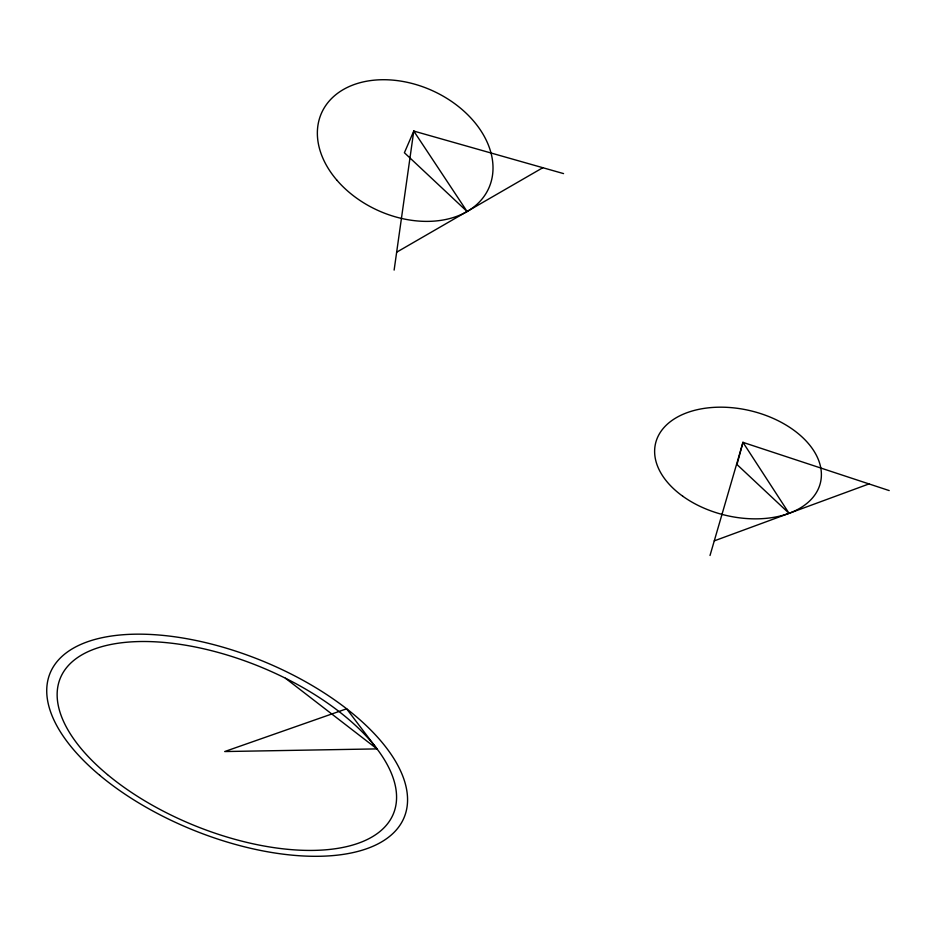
<?xml version="1.0" encoding="UTF-8"?>
<svg xmlns="http://www.w3.org/2000/svg" width="936" height="936" viewBox="0 0 936 936"><rect width="100%" height="100%" fill="white"/><g stroke="black" fill="none" stroke-linecap="round" stroke-linejoin="round"><path stroke-width="1.4" d="M394.126 270.094L413.77 131.063L563.566 173.605M710.014 555.481L742.962 442.365L889.2 490.581M396.653 252.205L542.833 167.708M714.273 540.868L869.006 483.924M376.997 748.894L224.698 751.549L346.612 708.798L376.997 748.894L285.457 678.249M742.962 442.365L736.995 464.537L789.071 513.337L742.962 442.365M413.77 131.063L404.399 152.744L467.076 211.501L413.77 131.063M107.488 774.61A179.806 85.901 22.1 0 0 391.002 818.661A179.806 85.901 22.1 0 0 182.099 644.647A179.806 85.901 22.1 0 0 107.488 774.61M99.661 775.242A191.166 91.365 22.1 0 0 401.439 822.873A191.166 91.365 22.1 0 0 180.332 637.615A191.166 91.365 22.1 0 0 99.661 775.242M682.742 496.209A84.743 53.726 13.4 0 0 819.69 485.363A84.743 53.726 13.4 0 0 711.582 407.534A84.743 53.726 13.4 0 0 682.742 496.209M337.007 180.32A91.669 65.777 24.3 0 0 487.246 191.283A91.669 65.777 24.3 0 0 391.33 80.005A91.669 65.777 24.3 0 0 337.007 180.32"/></g></svg>
